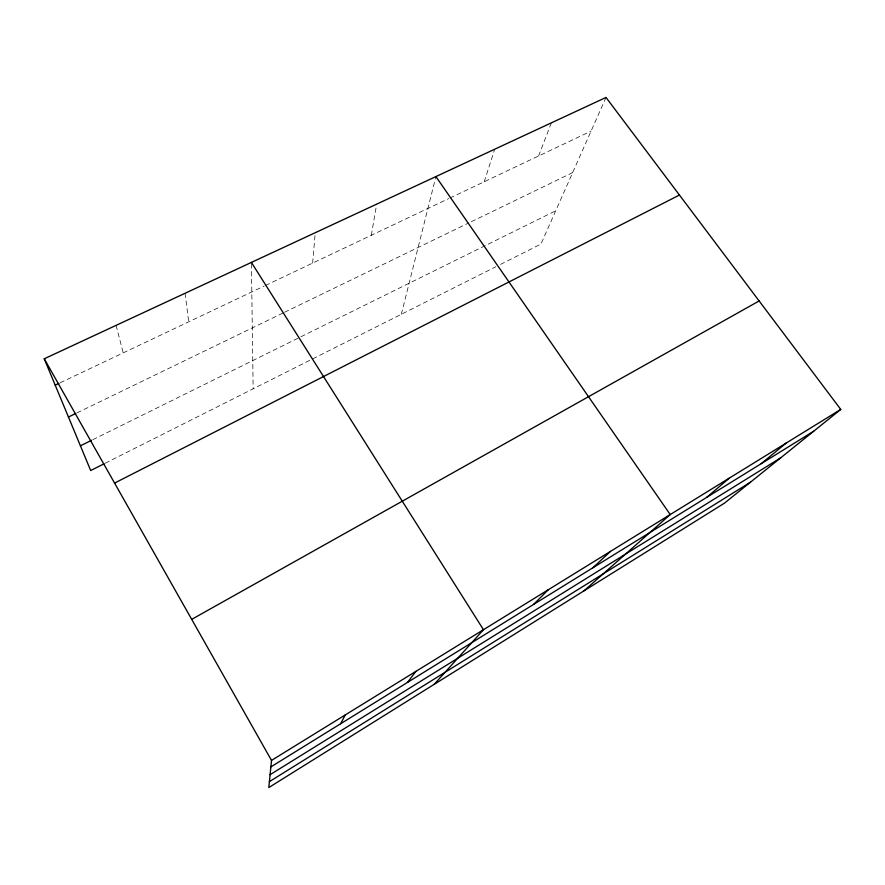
<?xml version="1.0" encoding="UTF-8"?>
<svg xmlns="http://www.w3.org/2000/svg" width="885" height="885" viewBox="0 0 885 885"><rect width="100%" height="100%" fill="white"/><g stroke="black" fill="none" stroke-linecap="round" stroke-linejoin="round"><path stroke-width="0.66" stroke-dasharray="4.42 3.32" d="M312.626 263.099L315.237 232.722M371.291 235.299L376.689 204.125M401.325 314.286L435.907 176.58M484.206 181.768L494.693 149.222M538.567 156.003L551.366 122.871M606.004 97.438L540.956 244.061L499.439 264.936M105.26 463.198L495.777 266.783M92.792 439.701L555.725 210.763M76.995 412.875L283.366 312.836M284.605 312.228L468.851 222.909M471.329 221.715L572.672 172.586M60.147 382.785L264.228 286.043M265.467 285.457L448.706 198.594M449.934 198.019L591.069 131.113M116.079 325.37L123.236 352.883M185.076 293.278L188.726 321.83M251.428 263.752L253.143 388.814"/><path stroke-width="1.33" d="M44.25 358.79L271.507 760.403L268.808 787.561L724.428 503.178L840.75 409.423L606.004 97.438L44.25 358.79L90.69 470.532L104.043 463.806M340.625 723.764L345.272 714.914M407.554 682.379L415.861 671.394M434.214 684.315L483.464 629.711L251.406 262.414M533.533 604.466L548.291 589.742M592.895 567.761L610.495 551.388M584.067 590.782L670.222 514.561L435.907 176.58M706.661 497.403L729.34 478.11M761.2 463.685L786.134 443.097M269.394 781.654L750.535 482.137M270.08 774.696L780.681 457.833M270.854 766.908L813.724 431.205M271.507 760.403L840.75 409.423M191.702 619.367L759.142 300.955M114.585 483.088L679.437 195.032M80.424 445.819L91.553 440.321M68.455 417.023L75.778 413.472M55.202 385.13L58.908 383.371"/></g></svg>
